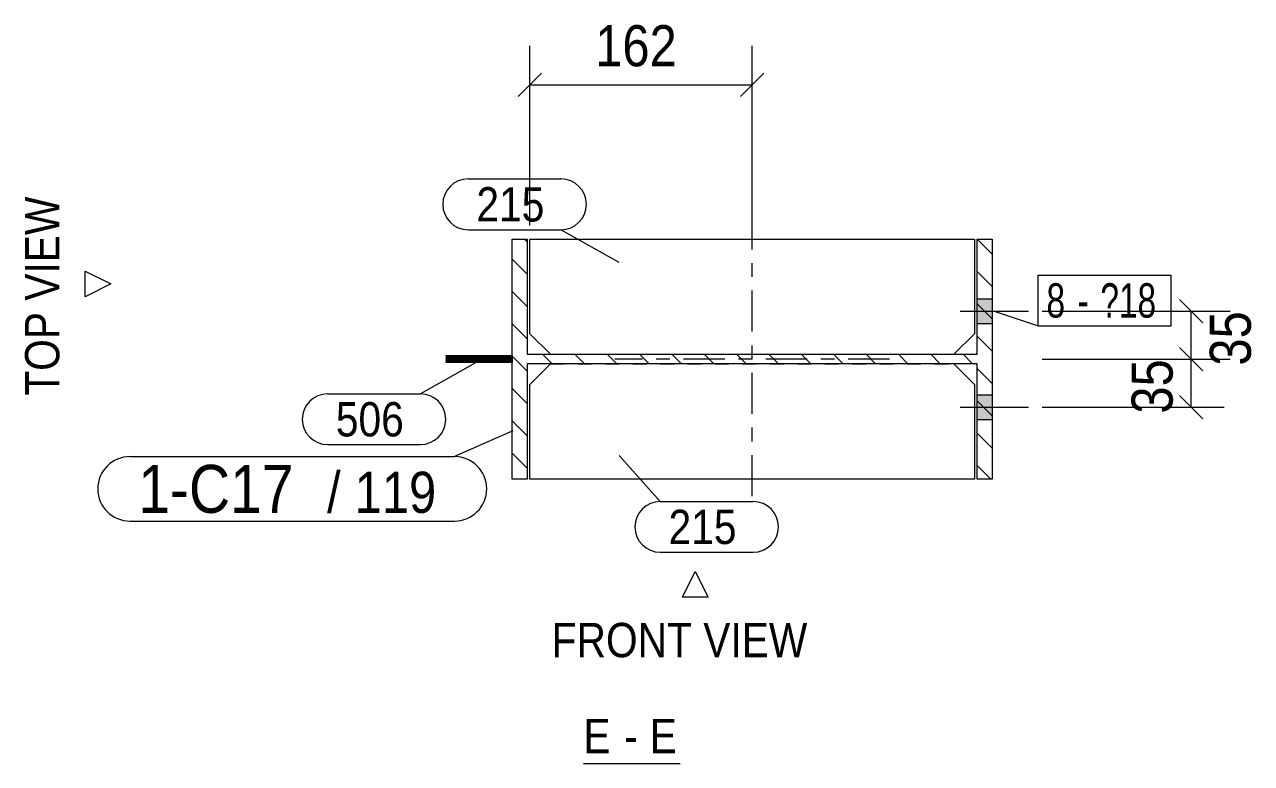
# Model space of a CAD drawing. Header units: millimetres. Extents: x 2 to 825, y 1 to 579.
# Drawn here: x 519.6 to 609, y 123 to 176.9 of the extents above; entities that cross this region are included whole.
import ezdxf

# ---------------------------------------------------------------- set-up
doc = ezdxf.new("R2010")
doc.units = ezdxf.units.MM
for name, pattern in [('XKITLINE00', [0]), ('XKITLINE01', [4, 1, -1, 1, -1]), ('XKITLINE03', [6, 3, -1, 1, -1])]:
    doc.linetypes.add(name, pattern=pattern)
for name, color, linetype, lineweight in [('Bolt', 3, 'Continuous', 0), ('BoltMark', 7, 'Continuous', 0), ('Dimensions', 7, 'Continuous', 0), ('OtherObjectType', 7, 'Continuous', 0), ('Part', 2, 'Continuous', 0), ('PartMark', 7, 'Continuous', 0)]:
    doc.layers.add(name, color=color, linetype=linetype, lineweight=lineweight)
doc.styles.add('ARIAL', font='ARIAL.TTF')
doc.styles.add('ARIAL_NARROW', font='ARIALN.TTF')

# ---------------------------------------------------------------- blocks, each defined once
blk = doc.blocks.new('*A3')
at = {"layer": 'Part', "color": 7, "linetype": 'XKITLINE00', "lineweight": 0}
for p, q in [((556.218, 161.052), (556.016, 161.254)), ((590.118, 160.154), (589.018, 161.254)), ((556.218, 158.695), (555.118, 159.795)), ((590.118, 157.797), (589.018, 158.897)), ((556.218, 156.337), (555.118, 157.437)), ((590.118, 155.44), (589.018, 156.54)), ((556.218, 153.98), (555.118, 155.08)), ((590.118, 153.082), (589.018, 154.182)), ((556.218, 151.623), (555.118, 152.723)), ((558.044, 152.154), (557.344, 152.854)), ((560.401, 152.154), (559.701, 152.854)), ((562.758, 152.154), (562.058, 152.854)), ((565.116, 152.154), (564.416, 152.854)), ((567.473, 152.154), (566.773, 152.854)), ((569.83, 152.154), (569.13, 152.854)), ((572.187, 152.154), (571.487, 152.854)), ((574.545, 152.154), (573.845, 152.854)), ((576.902, 152.154), (576.202, 152.854)), ((579.259, 152.154), (578.559, 152.854)), ((581.617, 152.154), (580.917, 152.854)), ((583.974, 152.154), (583.274, 152.854)), ((586.331, 152.154), (585.631, 152.854)), ((588.689, 152.154), (587.989, 152.854)), ((590.118, 150.725), (589.018, 151.825)), ((556.218, 149.265), (555.118, 150.365)), ((590.118, 148.368), (589.018, 149.468)), ((556.218, 146.908), (555.118, 148.008)), ((590.118, 146.01), (589.018, 147.11)), ((556.218, 144.551), (555.118, 145.651)), ((590.017, 143.754), (589.018, 144.753))]:
    blk.add_line(p, q, dxfattribs=at)
blk = doc.blocks.new('*A4')
at = {"layer": 'Part', "color": 7, "linetype": 'XKITLINE00', "lineweight": 0}
for p, q in [((550.533, 152.49), (550.298, 152.726)), ((550.5, 152.456), (550.298, 152.658)), ((550.466, 152.423), (550.298, 152.591)), ((550.432, 152.389), (550.298, 152.524)), ((550.399, 152.355), (550.298, 152.456)), ((550.365, 152.322), (550.298, 152.389)), ((550.331, 152.288), (550.298, 152.322)), ((550.365, 152.254), (550.331, 152.288)), ((550.567, 152.524), (550.337, 152.754)), ((550.432, 152.254), (550.365, 152.322)), ((550.5, 152.254), (550.399, 152.355)), ((550.601, 152.557), (550.404, 152.754)), ((550.567, 152.254), (550.432, 152.389)), ((550.635, 152.254), (550.466, 152.423)), ((550.635, 152.591), (550.471, 152.754)), ((550.702, 152.254), (550.5, 152.456)), ((550.769, 152.254), (550.533, 152.49)), ((550.668, 152.625), (550.539, 152.754)), ((550.837, 152.254), (550.567, 152.524)), ((550.904, 152.254), (550.601, 152.557)), ((550.702, 152.658), (550.606, 152.754)), ((550.971, 152.254), (550.635, 152.591)), ((551.039, 152.254), (550.668, 152.625)), ((550.736, 152.692), (550.673, 152.754)), ((551.106, 152.254), (550.702, 152.658)), ((551.173, 152.254), (550.736, 152.692)), ((550.769, 152.726), (550.741, 152.754)), ((551.241, 152.254), (550.769, 152.726)), ((551.308, 152.254), (550.808, 152.754)), ((551.375, 152.254), (550.875, 152.754)), ((551.443, 152.254), (550.943, 152.754)), ((551.51, 152.254), (551.01, 152.754)), ((551.577, 152.254), (551.077, 152.754)), ((551.645, 152.254), (551.145, 152.754)), ((551.712, 152.254), (551.212, 152.754)), ((551.779, 152.254), (551.279, 152.754)), ((551.847, 152.254), (551.347, 152.754)), ((551.914, 152.254), (551.414, 152.754)), ((551.982, 152.254), (551.482, 152.754)), ((552.049, 152.254), (551.549, 152.754)), ((552.116, 152.254), (551.616, 152.754)), ((552.184, 152.254), (551.684, 152.754)), ((552.251, 152.254), (551.751, 152.754)), ((552.318, 152.254), (551.818, 152.754)), ((552.386, 152.254), (551.886, 152.754)), ((552.453, 152.254), (551.953, 152.754)), ((552.52, 152.254), (552.02, 152.754)), ((552.588, 152.254), (552.088, 152.754)), ((552.655, 152.254), (552.155, 152.754)), ((552.722, 152.254), (552.222, 152.754)), ((552.79, 152.254), (552.29, 152.754)), ((552.857, 152.254), (552.357, 152.754)), ((552.924, 152.254), (552.424, 152.754)), ((552.992, 152.254), (552.492, 152.754)), ((553.059, 152.254), (552.559, 152.754)), ((553.127, 152.254), (552.627, 152.754)), ((553.194, 152.254), (552.694, 152.754)), ((553.261, 152.254), (552.761, 152.754)), ((553.329, 152.254), (552.829, 152.754)), ((553.396, 152.254), (552.896, 152.754)), ((553.463, 152.254), (552.963, 152.754)), ((553.531, 152.254), (553.031, 152.754)), ((553.598, 152.254), (553.098, 152.754)), ((553.665, 152.254), (553.165, 152.754)), ((553.733, 152.254), (553.233, 152.754)), ((553.8, 152.254), (553.3, 152.754)), ((553.867, 152.254), (553.367, 152.754)), ((553.935, 152.254), (553.435, 152.754)), ((554.002, 152.254), (553.502, 152.754)), ((554.069, 152.254), (553.569, 152.754)), ((554.137, 152.254), (553.637, 152.754)), ((554.204, 152.254), (553.704, 152.754)), ((554.272, 152.254), (553.772, 152.754)), ((554.339, 152.254), (553.839, 152.754)), ((554.406, 152.254), (553.906, 152.754)), ((554.474, 152.254), (553.974, 152.754)), ((554.541, 152.254), (554.041, 152.754)), ((554.608, 152.254), (554.108, 152.754)), ((554.676, 152.254), (554.176, 152.754)), ((554.743, 152.254), (554.243, 152.754)), ((554.81, 152.254), (554.31, 152.754)), ((554.878, 152.254), (554.378, 152.754)), ((554.945, 152.254), (554.445, 152.754)), ((555.012, 152.254), (554.512, 152.754)), ((555.08, 152.254), (554.58, 152.754)), ((555.118, 152.283), (554.647, 152.754)), ((555.118, 152.35), (554.714, 152.754)), ((555.118, 152.418), (554.782, 152.754)), ((555.118, 152.485), (554.849, 152.754)), ((555.118, 152.552), (554.917, 152.754)), ((555.118, 152.62), (554.984, 152.754)), ((555.118, 152.687), (555.051, 152.754))]:
    blk.add_line(p, q, dxfattribs=at)
blk = doc.blocks.new('*A102')
at = {"layer": 'Bolt'}
for points in [[(589.018, 156.904), (590.118, 156.904), (590.118, 155.104), (589.018, 155.104)], [(589.018, 156.904), (590.118, 156.904), (590.118, 155.104), (589.018, 155.104)], [(589.018, 149.904), (590.118, 149.904), (590.118, 148.104), (589.018, 148.104)], [(589.018, 149.904), (590.118, 149.904), (590.118, 148.104), (589.018, 148.104)]]:
    blk.add_hatch(color=3, dxfattribs=at).paths.add_polyline_path(points, flags=17)
at = {"layer": 'Bolt', "color": 3, "linetype": 'XKITLINE00', "lineweight": 0}
for p, q in [((589.018, 156.904), (590.118, 156.904)), ((589.018, 156.904), (590.118, 156.904)), ((587.768, 156.004), (592.768, 156.004)), ((587.768, 156.004), (592.768, 156.004)), ((589.018, 155.104), (590.118, 155.104)), ((589.018, 155.104), (590.118, 155.104)), ((589.018, 149.904), (590.118, 149.904)), ((589.018, 149.904), (590.118, 149.904)), ((587.768, 149.004), (592.768, 149.004)), ((587.768, 149.004), (592.768, 149.004)), ((589.018, 148.104), (590.118, 148.104)), ((589.018, 148.104), (590.118, 148.104))]:
    blk.add_line(p, q, dxfattribs=at)
blk = doc.blocks.new('*A103')
at = {"layer": 'Part', "color": 7, "linetype": 'XKITLINE03', "lineweight": 0}
for p, q in [((572.618, 142.504), (572.618, 162.504)), ((582.618, 152.504), (562.618, 152.504))]:
    blk.add_line(p, q, dxfattribs=at)
at = {"layer": 'Part', "color": 2, "linetype": 'XKITLINE00', "lineweight": 0}
for p, q in [((555.118, 143.754), (555.118, 161.254)), ((555.118, 161.254), (556.218, 161.254)), ((556.218, 161.254), (556.218, 152.854)), ((589.018, 161.254), (590.118, 161.254)), ((589.018, 152.854), (589.018, 161.254)), ((590.118, 161.254), (590.118, 143.754)), ((556.218, 152.854), (589.018, 152.854)), ((589.018, 152.154), (556.218, 152.154)), ((556.218, 152.154), (556.218, 143.754)), ((589.018, 143.754), (589.018, 152.154)), ((556.218, 143.754), (555.118, 143.754)), ((590.118, 143.754), (589.018, 143.754))]:
    blk.add_line(p, q, dxfattribs=at)
blk = doc.blocks.new('*A104')
at = {"layer": 'Part', "color": 2, "linetype": 'XKITLINE00', "lineweight": 0}
for p, q in [((550.298, 152.754), (555.118, 152.754)), ((555.118, 152.254), (550.298, 152.254)), ((555.118, 152.254), (555.118, 152.754))]:
    blk.add_line(p, q, dxfattribs=at)
at = {"layer": 'Part', "color": 7, "linetype": 'XKITLINE01', "lineweight": 0}
blk.add_line((555.118, 152.754), (555.118, 152.254), dxfattribs=at)
blk = doc.blocks.new('*A105')
at = {"layer": 'Part', "color": 2, "linetype": 'XKITLINE00', "lineweight": 0}
for p, q in [((556.418, 161.254), (588.818, 161.254)), ((556.418, 154.354), (556.418, 161.254)), ((588.818, 161.254), (588.818, 154.354)), ((557.918, 152.854), (556.418, 154.354)), ((588.818, 154.354), (587.318, 152.854))]:
    blk.add_line(p, q, dxfattribs=at)
at = {"layer": 'Part', "color": 7, "linetype": 'XKITLINE01', "lineweight": 0}
blk.add_line((557.918, 152.854), (587.318, 152.854), dxfattribs=at)
blk = doc.blocks.new('*A106')
at = {"layer": 'Part', "color": 2, "linetype": 'XKITLINE00', "lineweight": 0}
for p, q in [((556.418, 150.654), (557.918, 152.154)), ((587.318, 152.154), (588.818, 150.654)), ((556.418, 143.754), (556.418, 150.654)), ((588.818, 150.654), (588.818, 143.754)), ((588.818, 143.754), (556.418, 143.754))]:
    blk.add_line(p, q, dxfattribs=at)
at = {"layer": 'Part', "color": 7, "linetype": 'XKITLINE01', "lineweight": 0}
blk.add_line((557.918, 152.154), (587.318, 152.154), dxfattribs=at)
blk = doc.blocks.new('*A257')
at = {"layer": 'Dimensions', "color": 7, "linetype": 'XKITLINE00', "lineweight": 0}
for p, q in [((603.769, 153.353), (605.467, 151.656)), ((593.768, 152.504), (607.018, 152.504)), ((604.618, 149.004), (604.618, 152.504)), ((603.769, 149.853), (605.467, 148.156)), ((593.768, 149.004), (607.018, 149.004))]:
    blk.add_line(p, q, dxfattribs=at)
at = {"layer": 'Dimensions', "color": 3}
for p in [(604.618, 152.504), (604.618, 149.004)]:
    blk.add_point(p, dxfattribs=at)
at = {"layer": 'Dimensions', "color": 3, "style": 'ARIAL', "width": 0.85}
blk.add_text('35', height=3, rotation=90.00021, dxfattribs=at).set_placement((603.268, 148.529))
blk = doc.blocks.new('*A258')
at = {"layer": 'Dimensions', "color": 7, "linetype": 'XKITLINE00', "lineweight": 0}
for p, q in [((603.769, 156.853), (605.467, 155.156)), ((593.768, 156.004), (607.468, 156.004)), ((604.618, 152.504), (604.618, 156.004)), ((603.769, 153.353), (605.467, 151.656)), ((593.768, 152.504), (607.468, 152.504))]:
    blk.add_line(p, q, dxfattribs=at)
at = {"layer": 'Dimensions', "color": 3}
for p in [(604.618, 156.004), (604.618, 152.504)]:
    blk.add_point(p, dxfattribs=at)
at = {"layer": 'Dimensions', "color": 3, "style": 'ARIAL', "width": 0.85}
blk.add_text('35', height=3, rotation=90.00021, dxfattribs=at).set_placement((608.968, 152.029))
blk = doc.blocks.new('*A259')
at = {"layer": 'Dimensions', "color": 7, "linetype": 'XKITLINE00', "lineweight": 0}
for p, q in [((556.418, 162.254), (556.418, 175.354)), ((572.618, 162.254), (572.618, 175.354)), ((557.267, 173.353), (555.569, 171.656)), ((573.467, 173.353), (571.769, 171.656)), ((556.418, 172.504), (572.618, 172.504))]:
    blk.add_line(p, q, dxfattribs=at)
at = {"layer": 'Dimensions', "color": 3}
for p in [(556.418, 172.504), (572.618, 172.504)]:
    blk.add_point(p, dxfattribs=at)
at = {"layer": 'Dimensions', "color": 3, "style": 'ARIAL', "width": 0.85}
blk.add_text('162', height=3, dxfattribs=at).set_placement((561.18, 173.854))
blk = doc.blocks.new('*A260')
at = {"layer": 'BoltMark', "color": 7, "linetype": 'XKITLINE00', "lineweight": 0}
for p, q in [((593.47, 158.631), (603.158, 158.631)), ((593.47, 154.931), (593.47, 158.631)), ((603.158, 154.931), (603.158, 158.631)), ((590.268, 156.004), (593.47, 154.931)), ((593.47, 154.931), (603.158, 154.931))]:
    blk.add_line(p, q, dxfattribs=at)
at = {"layer": 'BoltMark', "color": 3, "style": 'ARIAL_NARROW', "width": 0.85}
for s, p in [('8', (594.07, 155.531)), ('?18', (597.999, 155.531)), ('-', (596.34, 155.531))]:
    blk.add_text(s, height=2.5, dxfattribs=at).set_placement(p)
blk = doc.blocks.new('*A261')
at = {"layer": 'PartMark', "color": 7, "linetype": 'XKITLINE00', "lineweight": 0}
for p, q in [((562.927, 145.464), (565.927, 142.118)), ((565.927, 142.118), (572.69, 142.118)), ((565.927, 138.418), (572.69, 138.418))]:
    blk.add_line(p, q, dxfattribs=at)
for centre, start, end in [((565.927, 140.268), 90, 270), ((572.69, 140.268), 270, 90)]:
    blk.add_arc(centre, 1.85, start, end, dxfattribs=at)
at = {"layer": 'PartMark', "color": 3, "style": 'ARIAL', "width": 0.85}
blk.add_text('215', height=2.5, dxfattribs=at).set_placement((566.527, 139.018))
blk = doc.blocks.new('*A262')
at = {"layer": 'PartMark', "color": 7, "linetype": 'XKITLINE00', "lineweight": 0}
for p, q in [((551.922, 165.638), (558.685, 165.638)), ((551.922, 161.938), (558.685, 161.938)), ((562.927, 159.545), (558.685, 161.938))]:
    blk.add_line(p, q, dxfattribs=at)
for centre, start, end in [((551.922, 163.788), 90, 270), ((558.685, 163.788), 270, 90)]:
    blk.add_arc(centre, 1.85, start, end, dxfattribs=at)
at = {"layer": 'PartMark', "color": 3, "style": 'ARIAL', "width": 0.85}
blk.add_text('215', height=2.5, dxfattribs=at).set_placement((552.522, 162.538))
blk = doc.blocks.new('*A263')
at = {"layer": 'PartMark', "color": 7, "linetype": 'XKITLINE00', "lineweight": 0}
for p, q in [((552.684, 152.358), (548.441, 149.966)), ((541.678, 149.966), (548.441, 149.966)), ((541.678, 146.266), (548.441, 146.266))]:
    blk.add_line(p, q, dxfattribs=at)
for centre, start, end in [((541.678, 148.116), 90, 270), ((548.441, 148.116), 270, 90)]:
    blk.add_arc(centre, 1.85, start, end, dxfattribs=at)
at = {"layer": 'PartMark', "color": 3, "style": 'ARIAL', "width": 0.85}
blk.add_text('506', height=2.5, dxfattribs=at).set_placement((542.278, 146.866))
blk = doc.blocks.new('*A264')
at = {"layer": 'PartMark', "color": 7, "linetype": 'XKITLINE00', "lineweight": 0}
for p, q in [((555.167, 147.284), (550.924, 145.391)), ((527.276, 145.391), (550.924, 145.391)), ((527.276, 140.691), (550.924, 140.691))]:
    blk.add_line(p, q, dxfattribs=at)
for centre, start, end in [((527.276, 143.041), 90, 270), ((550.924, 143.041), 270, 90)]:
    blk.add_arc(centre, 2.35, start, end, dxfattribs=at)
at = {"layer": 'PartMark', "color": 1, "style": 'ARIAL', "width": 0.85}
blk.add_text('1-C17', height=3.5, dxfattribs=at).set_placement((527.876, 141.291))
at = {"layer": 'PartMark', "color": 3, "style": 'ARIAL', "width": 0.85}
for s, p in [('/', (541.637, 141.291)), ('119', (543.649, 141.291))]:
    blk.add_text(s, height=3, dxfattribs=at).set_placement(p)
blk = doc.blocks.new('*A265')
at = {"layer": 'OtherObjectType', "color": 7, "linetype": 'XKITLINE00', "lineweight": 0}
for p, q in [((524.001, 157.049), (524.001, 158.924)), ((524.001, 158.924), (525.876, 157.986)), ((525.876, 157.986), (524.001, 157.049)), ((525.876, 157.986), (525.876, 157.986)), ((567.534, 135.143), (568.472, 137.018)), ((568.472, 137.018), (569.409, 135.143)), ((568.472, 137.018), (568.472, 137.018)), ((569.409, 135.143), (567.534, 135.143)), ((560.318, 123.018), (567.376, 123.018))]:
    blk.add_line(p, q, dxfattribs=at)
at = {"layer": 'OtherObjectType', "color": 7, "style": 'ARIAL', "width": 0.85}
blk.add_text('TOP VIEW', height=2.5, rotation=90, dxfattribs=at).set_placement((522.126, 149.835))
for s, p in [('FRONT VIEW', (558.008, 130.768)), ('E', (560.318, 123.768)), ('E', (565.152, 123.768)), ('-', (563.292, 123.768))]:
    blk.add_text(s, height=2.5, dxfattribs=at).set_placement(p)

msp = doc.modelspace()

# ---------------------------------------------------------------- block references
at = {"lineweight": 0}
for name in ['*A259', '*A262', '*A103', '*A3', '*A105', '*A260', '*A102', '*A258', '*A257', '*A263', '*A4', '*A104', '*A106', '*A264', '*A261']:
    msp.add_blockref(name, (0, 0), dxfattribs=at)
at = {"layer": 'OtherObjectType', "lineweight": 0}
msp.add_blockref('*A265', (0, 0), dxfattribs=at)

doc.saveas('drawing.dxf')
